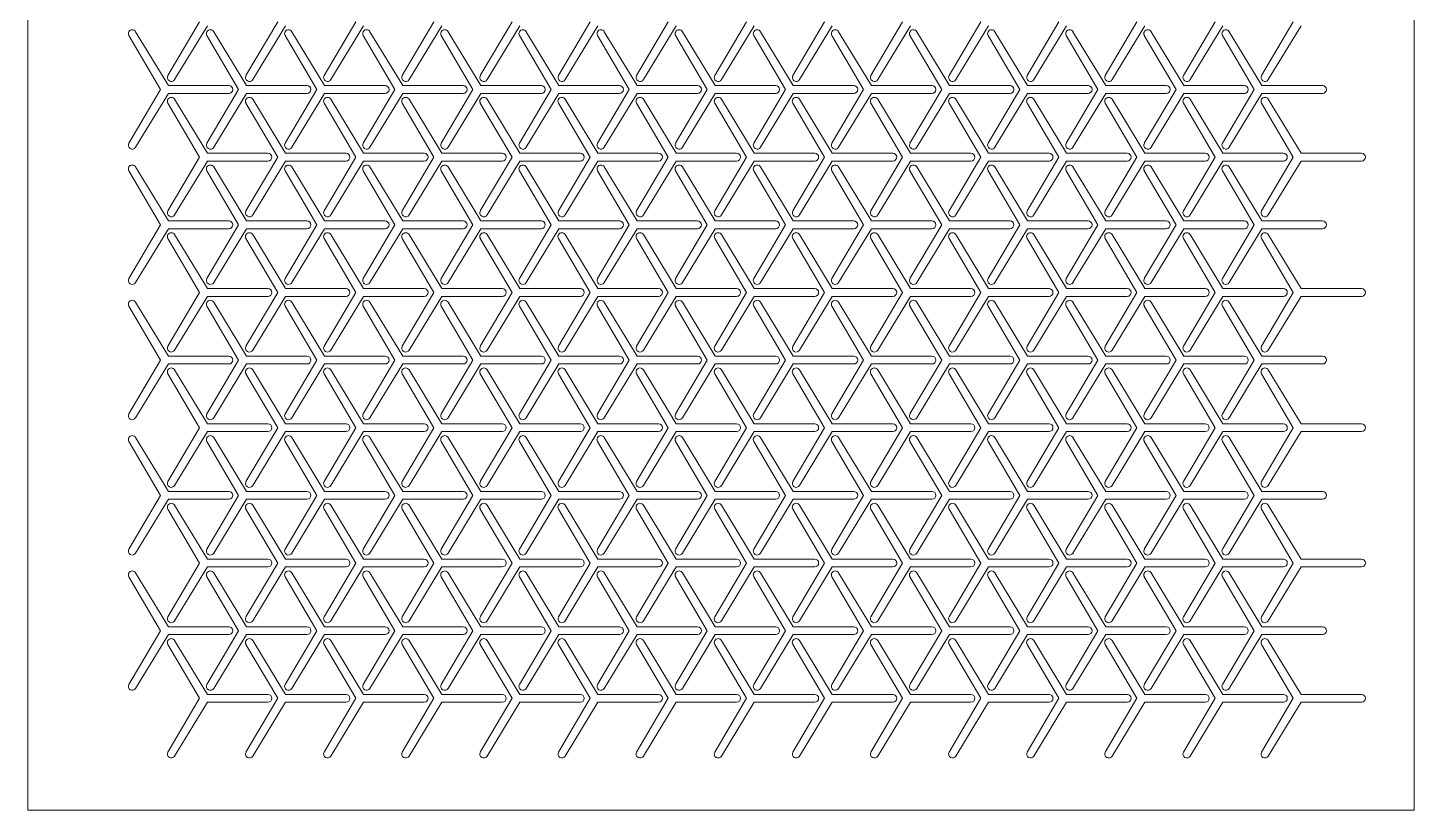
# Model space of a CAD drawing. Header units: metres. Extents: x 0 to 178, y 0 to 198.
# Drawn here: x 0 to 177.5, y 0 to 100.2 of the extents above; entities that cross this region are included whole.
import ezdxf

# ---------------------------------------------------------------- set-up
doc = ezdxf.new("R2010")
doc.units = ezdxf.units.M
doc.layers.add('TOP', color=1, linetype='Continuous', lineweight=0)

msp = doc.modelspace()

# ---------------------------------------------------------------- linework, layer by layer
at = {"layer": 'TOP'}
for p, q in [((0, 0), (0, 197.54)), ((177.5, 197.54), (177.5, 0)), ((18, 92.77), (13.81, 99.67)), ((22, 100.93), (17.94, 94.04)), ((18.81, 93.54), (23, 100.43)), ((28, 92.77), (23.81, 99.67)), ((32, 100.93), (27.94, 94.04)), ((28.81, 93.54), (33, 100.43)), ((38, 92.77), (33.81, 99.67)), ((42, 100.93), (37.94, 94.04)), ((38.81, 93.54), (43, 100.43)), ((48, 92.77), (43.81, 99.67)), ((52, 100.93), (47.94, 94.04)), ((48.81, 93.54), (53, 100.43)), ((58, 92.77), (53.81, 99.67)), ((62, 100.93), (57.94, 94.04)), ((58.81, 93.54), (63, 100.43)), ((68, 92.77), (63.81, 99.67)), ((72, 100.93), (67.94, 94.04)), ((68.81, 93.54), (73, 100.43)), ((78, 92.77), (73.81, 99.67)), ((82, 100.93), (77.94, 94.04)), ((78.81, 93.54), (83, 100.43)), ((88, 92.77), (83.81, 99.67)), ((92, 100.93), (87.94, 94.04)), ((88.81, 93.54), (93, 100.43)), ((98, 92.77), (93.81, 99.67)), ((102, 100.93), (97.94, 94.04)), ((98.81, 93.54), (103, 100.43)), ((108, 92.77), (103.81, 99.67)), ((112, 100.93), (107.94, 94.04)), ((108.81, 93.54), (113, 100.43)), ((118, 92.77), (113.81, 99.67)), ((122, 100.93), (117.94, 94.04)), ((118.81, 93.54), (123, 100.43)), ((128, 92.77), (123.81, 99.67)), ((132, 100.93), (127.94, 94.04)), ((128.81, 93.54), (133, 100.43)), ((138, 92.77), (133.81, 99.67)), ((142, 100.93), (137.94, 94.04)), ((138.81, 93.54), (143, 100.43)), ((148, 92.77), (143.81, 99.67)), ((152, 100.93), (147.94, 94.04)), ((148.81, 93.54), (153, 100.43)), ((158, 92.77), (153.81, 99.67)), ((162, 100.93), (157.94, 94.04)), ((158.81, 93.54), (163, 100.43)), ((12.94, 99.17), (17, 92.27)), ((22.94, 99.17), (27, 92.27)), ((32.94, 99.17), (37, 92.27)), ((42.94, 99.17), (47, 92.27)), ((52.94, 99.17), (57, 92.27)), ((62.94, 99.17), (67, 92.27)), ((72.94, 99.17), (77, 92.27)), ((82.94, 99.17), (87, 92.27)), ((92.94, 99.17), (97, 92.27)), ((102.94, 99.17), (107, 92.27)), ((112.94, 99.17), (117, 92.27)), ((122.94, 99.17), (127, 92.27)), ((132.94, 99.17), (137, 92.27)), ((142.94, 99.17), (147, 92.27)), ((152.94, 99.17), (157, 92.27)), ((25.75, 92.77), (18, 92.77)), ((35.75, 92.77), (28, 92.77)), ((45.75, 92.77), (38, 92.77)), ((55.75, 92.77), (48, 92.77)), ((65.75, 92.77), (58, 92.77)), ((75.75, 92.77), (68, 92.77)), ((85.75, 92.77), (78, 92.77)), ((95.75, 92.77), (88, 92.77)), ((105.75, 92.77), (98, 92.77)), ((115.75, 92.77), (108, 92.77)), ((125.75, 92.77), (118, 92.77)), ((135.75, 92.77), (128, 92.77)), ((145.75, 92.77), (138, 92.77)), ((155.75, 92.77), (148, 92.77)), ((165.75, 92.77), (158, 92.77)), ((17, 92.27), (12.94, 85.38)), ((13.81, 84.88), (18, 91.77)), ((18, 91.77), (25.75, 91.77)), ((23, 84.11), (18.81, 91.01)), ((27, 92.27), (22.94, 85.38)), ((23.81, 84.88), (28, 91.77)), ((28, 91.77), (35.75, 91.77)), ((33, 84.11), (28.81, 91.01)), ((37, 92.27), (32.94, 85.38)), ((33.81, 84.88), (38, 91.77)), ((38, 91.77), (45.75, 91.77)), ((43, 84.11), (38.81, 91.01)), ((47, 92.27), (42.94, 85.38)), ((43.81, 84.88), (48, 91.77)), ((48, 91.77), (55.75, 91.77)), ((53, 84.11), (48.81, 91.01)), ((57, 92.27), (52.94, 85.38)), ((53.81, 84.88), (58, 91.77)), ((58, 91.77), (65.75, 91.77)), ((63, 84.11), (58.81, 91.01)), ((67, 92.27), (62.94, 85.38)), ((63.81, 84.88), (68, 91.77)), ((68, 91.77), (75.75, 91.77)), ((73, 84.11), (68.81, 91.01)), ((77, 92.27), (72.94, 85.38)), ((73.81, 84.88), (78, 91.77)), ((78, 91.77), (85.75, 91.77)), ((83, 84.11), (78.81, 91.01)), ((87, 92.27), (82.94, 85.38)), ((83.81, 84.88), (88, 91.77)), ((88, 91.77), (95.75, 91.77)), ((93, 84.11), (88.81, 91.01)), ((97, 92.27), (92.94, 85.38)), ((93.81, 84.88), (98, 91.77)), ((98, 91.77), (105.75, 91.77)), ((103, 84.11), (98.81, 91.01)), ((107, 92.27), (102.94, 85.38)), ((103.81, 84.88), (108, 91.77)), ((108, 91.77), (115.75, 91.77)), ((113, 84.11), (108.81, 91.01)), ((117, 92.27), (112.94, 85.38)), ((113.81, 84.88), (118, 91.77)), ((118, 91.77), (125.75, 91.77)), ((123, 84.11), (118.81, 91.01)), ((127, 92.27), (122.94, 85.38)), ((123.81, 84.88), (128, 91.77)), ((128, 91.77), (135.75, 91.77)), ((133, 84.11), (128.81, 91.01)), ((137, 92.27), (132.94, 85.38)), ((133.81, 84.88), (138, 91.77)), ((138, 91.77), (145.75, 91.77)), ((143, 84.11), (138.81, 91.01)), ((147, 92.27), (142.94, 85.38)), ((143.81, 84.88), (148, 91.77)), ((148, 91.77), (155.75, 91.77)), ((153, 84.11), (148.81, 91.01)), ((157, 92.27), (152.94, 85.38)), ((153.81, 84.88), (158, 91.77)), ((158, 91.77), (165.75, 91.77)), ((163, 84.11), (158.81, 91.01)), ((17.94, 90.51), (22, 83.61)), ((27.94, 90.51), (32, 83.61)), ((37.94, 90.51), (42, 83.61)), ((47.94, 90.51), (52, 83.61)), ((57.94, 90.51), (62, 83.61)), ((67.94, 90.51), (72, 83.61)), ((77.94, 90.51), (82, 83.61)), ((87.94, 90.51), (92, 83.61)), ((97.94, 90.51), (102, 83.61)), ((107.94, 90.51), (112, 83.61)), ((117.94, 90.51), (122, 83.61)), ((127.94, 90.51), (132, 83.61)), ((137.94, 90.51), (142, 83.61)), ((147.94, 90.51), (152, 83.61)), ((157.94, 90.51), (162, 83.61)), ((22, 83.61), (17.94, 76.72)), ((30.75, 84.11), (23, 84.11)), ((32, 83.61), (27.94, 76.72)), ((40.75, 84.11), (33, 84.11)), ((42, 83.61), (37.94, 76.72)), ((50.75, 84.11), (43, 84.11)), ((52, 83.61), (47.94, 76.72)), ((60.75, 84.11), (53, 84.11)), ((62, 83.61), (57.94, 76.72)), ((70.75, 84.11), (63, 84.11)), ((72, 83.61), (67.94, 76.72)), ((80.75, 84.11), (73, 84.11)), ((82, 83.61), (77.94, 76.72)), ((90.75, 84.11), (83, 84.11)), ((92, 83.61), (87.94, 76.72)), ((100.75, 84.11), (93, 84.11)), ((102, 83.61), (97.94, 76.72)), ((110.75, 84.11), (103, 84.11)), ((112, 83.61), (107.94, 76.72)), ((120.75, 84.11), (113, 84.11)), ((122, 83.61), (117.94, 76.72)), ((130.75, 84.11), (123, 84.11)), ((132, 83.61), (127.94, 76.72)), ((140.75, 84.11), (133, 84.11)), ((142, 83.61), (137.94, 76.72)), ((150.75, 84.11), (143, 84.11)), ((152, 83.61), (147.94, 76.72)), ((160.75, 84.11), (153, 84.11)), ((162, 83.61), (157.94, 76.72)), ((170.75, 84.11), (163, 84.11)), ((12.94, 81.85), (17, 74.95)), ((18, 75.45), (13.81, 82.35)), ((18.81, 76.22), (23, 83.11)), ((22.94, 81.85), (27, 74.95)), ((23, 83.11), (30.75, 83.11)), ((28, 75.45), (23.81, 82.35)), ((28.81, 76.22), (33, 83.11)), ((32.94, 81.85), (37, 74.95)), ((33, 83.11), (40.75, 83.11)), ((38, 75.45), (33.81, 82.35)), ((38.81, 76.22), (43, 83.11)), ((42.94, 81.85), (47, 74.95)), ((43, 83.11), (50.75, 83.11)), ((48, 75.45), (43.81, 82.35)), ((48.81, 76.22), (53, 83.11)), ((52.94, 81.85), (57, 74.95)), ((53, 83.11), (60.75, 83.11)), ((58, 75.45), (53.81, 82.35)), ((58.81, 76.22), (63, 83.11)), ((62.94, 81.85), (67, 74.95)), ((63, 83.11), (70.75, 83.11)), ((68, 75.45), (63.81, 82.35)), ((68.81, 76.22), (73, 83.11)), ((72.94, 81.85), (77, 74.95)), ((73, 83.11), (80.75, 83.11)), ((78, 75.45), (73.81, 82.35)), ((78.81, 76.22), (83, 83.11)), ((82.94, 81.85), (87, 74.95)), ((83, 83.11), (90.75, 83.11)), ((88, 75.45), (83.81, 82.35)), ((88.81, 76.22), (93, 83.11)), ((92.94, 81.85), (97, 74.95)), ((93, 83.11), (100.75, 83.11)), ((98, 75.45), (93.81, 82.35)), ((98.81, 76.22), (103, 83.11)), ((102.94, 81.85), (107, 74.95)), ((103, 83.11), (110.75, 83.11)), ((108, 75.45), (103.81, 82.35)), ((108.81, 76.22), (113, 83.11)), ((112.94, 81.85), (117, 74.95)), ((113, 83.11), (120.75, 83.11)), ((118, 75.45), (113.81, 82.35)), ((118.81, 76.22), (123, 83.11)), ((122.94, 81.85), (127, 74.95)), ((123, 83.11), (130.75, 83.11)), ((128, 75.45), (123.81, 82.35)), ((128.81, 76.22), (133, 83.11)), ((132.94, 81.85), (137, 74.95)), ((133, 83.11), (140.75, 83.11)), ((138, 75.45), (133.81, 82.35)), ((138.81, 76.22), (143, 83.11)), ((142.94, 81.85), (147, 74.95)), ((143, 83.11), (150.75, 83.11)), ((148, 75.45), (143.81, 82.35)), ((148.81, 76.22), (153, 83.11)), ((152.94, 81.85), (157, 74.95)), ((153, 83.11), (160.75, 83.11)), ((158, 75.45), (153.81, 82.35)), ((158.81, 76.22), (163, 83.11)), ((163, 83.11), (170.75, 83.11)), ((17, 74.95), (12.94, 68.06)), ((25.75, 75.45), (18, 75.45)), ((27, 74.95), (22.94, 68.06)), ((35.75, 75.45), (28, 75.45)), ((37, 74.95), (32.94, 68.06)), ((45.75, 75.45), (38, 75.45)), ((47, 74.95), (42.94, 68.06)), ((55.75, 75.45), (48, 75.45)), ((57, 74.95), (52.94, 68.06)), ((65.75, 75.45), (58, 75.45)), ((67, 74.95), (62.94, 68.06)), ((75.75, 75.45), (68, 75.45)), ((77, 74.95), (72.94, 68.06)), ((85.75, 75.45), (78, 75.45)), ((87, 74.95), (82.94, 68.06)), ((95.75, 75.45), (88, 75.45)), ((97, 74.95), (92.94, 68.06)), ((105.75, 75.45), (98, 75.45)), ((107, 74.95), (102.94, 68.06)), ((115.75, 75.45), (108, 75.45)), ((117, 74.95), (112.94, 68.06)), ((125.75, 75.45), (118, 75.45)), ((127, 74.95), (122.94, 68.06)), ((135.75, 75.45), (128, 75.45)), ((137, 74.95), (132.94, 68.06)), ((145.75, 75.45), (138, 75.45)), ((147, 74.95), (142.94, 68.06)), ((155.75, 75.45), (148, 75.45)), ((157, 74.95), (152.94, 68.06)), ((165.75, 75.45), (158, 75.45)), ((13.81, 67.56), (18, 74.45)), ((17.94, 73.19), (22, 66.29)), ((18, 74.45), (25.75, 74.45)), ((23, 66.79), (18.81, 73.69)), ((23.81, 67.56), (28, 74.45)), ((27.94, 73.19), (32, 66.29)), ((28, 74.45), (35.75, 74.45)), ((33, 66.79), (28.81, 73.69)), ((33.81, 67.56), (38, 74.45)), ((37.94, 73.19), (42, 66.29)), ((38, 74.45), (45.75, 74.45)), ((43, 66.79), (38.81, 73.69)), ((43.81, 67.56), (48, 74.45)), ((47.94, 73.19), (52, 66.29)), ((48, 74.45), (55.75, 74.45)), ((53, 66.79), (48.81, 73.69)), ((53.81, 67.56), (58, 74.45)), ((57.94, 73.19), (62, 66.29)), ((58, 74.45), (65.75, 74.45)), ((63, 66.79), (58.81, 73.69)), ((63.81, 67.56), (68, 74.45)), ((67.94, 73.19), (72, 66.29)), ((68, 74.45), (75.75, 74.45)), ((73, 66.79), (68.81, 73.69)), ((73.81, 67.56), (78, 74.45)), ((77.94, 73.19), (82, 66.29)), ((78, 74.45), (85.75, 74.45)), ((83, 66.79), (78.81, 73.69)), ((83.81, 67.56), (88, 74.45)), ((87.94, 73.19), (92, 66.29)), ((88, 74.45), (95.75, 74.45)), ((93, 66.79), (88.81, 73.69)), ((93.81, 67.56), (98, 74.45)), ((97.94, 73.19), (102, 66.29)), ((98, 74.45), (105.75, 74.45)), ((103, 66.79), (98.81, 73.69)), ((103.81, 67.56), (108, 74.45)), ((107.94, 73.19), (112, 66.29)), ((108, 74.45), (115.75, 74.45)), ((113, 66.79), (108.81, 73.69)), ((113.81, 67.56), (118, 74.45)), ((117.94, 73.19), (122, 66.29)), ((118, 74.45), (125.75, 74.45)), ((123, 66.79), (118.81, 73.69)), ((123.81, 67.56), (128, 74.45)), ((127.94, 73.19), (132, 66.29)), ((128, 74.45), (135.75, 74.45)), ((133, 66.79), (128.81, 73.69)), ((133.81, 67.56), (138, 74.45)), ((137.94, 73.19), (142, 66.29)), ((138, 74.45), (145.75, 74.45)), ((143, 66.79), (138.81, 73.69)), ((143.81, 67.56), (148, 74.45)), ((147.94, 73.19), (152, 66.29)), ((148, 74.45), (155.75, 74.45)), ((153, 66.79), (148.81, 73.69)), ((153.81, 67.56), (158, 74.45)), ((157.94, 73.19), (162, 66.29)), ((158, 74.45), (165.75, 74.45)), ((163, 66.79), (158.81, 73.69)), ((22, 66.29), (17.94, 59.4)), ((18.81, 58.9), (23, 65.79)), ((30.75, 66.79), (23, 66.79)), ((23, 65.79), (30.75, 65.79)), ((32, 66.29), (27.94, 59.4)), ((28.81, 58.9), (33, 65.79)), ((40.75, 66.79), (33, 66.79)), ((33, 65.79), (40.75, 65.79)), ((42, 66.29), (37.94, 59.4)), ((38.81, 58.9), (43, 65.79)), ((50.75, 66.79), (43, 66.79)), ((43, 65.79), (50.75, 65.79)), ((52, 66.29), (47.94, 59.4)), ((48.81, 58.9), (53, 65.79)), ((60.75, 66.79), (53, 66.79)), ((53, 65.79), (60.75, 65.79)), ((62, 66.29), (57.94, 59.4)), ((58.81, 58.9), (63, 65.79)), ((70.75, 66.79), (63, 66.79)), ((63, 65.79), (70.75, 65.79)), ((72, 66.29), (67.94, 59.4)), ((68.81, 58.9), (73, 65.79)), ((80.75, 66.79), (73, 66.79)), ((73, 65.79), (80.75, 65.79)), ((82, 66.29), (77.94, 59.4)), ((78.81, 58.9), (83, 65.79)), ((90.75, 66.79), (83, 66.79)), ((83, 65.79), (90.75, 65.79)), ((92, 66.29), (87.94, 59.4)), ((88.81, 58.9), (93, 65.79)), ((100.75, 66.79), (93, 66.79)), ((93, 65.79), (100.75, 65.79)), ((102, 66.29), (97.94, 59.4)), ((98.81, 58.9), (103, 65.79)), ((110.75, 66.79), (103, 66.79)), ((103, 65.79), (110.75, 65.79)), ((112, 66.29), (107.94, 59.4)), ((108.81, 58.9), (113, 65.79)), ((120.75, 66.79), (113, 66.79)), ((113, 65.79), (120.75, 65.79)), ((122, 66.29), (117.94, 59.4)), ((118.81, 58.9), (123, 65.79)), ((130.75, 66.79), (123, 66.79)), ((123, 65.79), (130.75, 65.79)), ((132, 66.29), (127.94, 59.4)), ((128.81, 58.9), (133, 65.79)), ((140.75, 66.79), (133, 66.79)), ((133, 65.79), (140.75, 65.79)), ((142, 66.29), (137.94, 59.4)), ((138.81, 58.9), (143, 65.79)), ((150.75, 66.79), (143, 66.79)), ((143, 65.79), (150.75, 65.79)), ((152, 66.29), (147.94, 59.4)), ((148.81, 58.9), (153, 65.79)), ((160.75, 66.79), (153, 66.79)), ((153, 65.79), (160.75, 65.79)), ((162, 66.29), (157.94, 59.4)), ((158.81, 58.9), (163, 65.79)), ((170.75, 66.79), (163, 66.79)), ((163, 65.79), (170.75, 65.79)), ((12.94, 64.53), (17, 57.63)), ((18, 58.13), (13.81, 65.03)), ((22.94, 64.53), (27, 57.63)), ((28, 58.13), (23.81, 65.03)), ((32.94, 64.53), (37, 57.63)), ((38, 58.13), (33.81, 65.03)), ((42.94, 64.53), (47, 57.63)), ((48, 58.13), (43.81, 65.03)), ((52.94, 64.53), (57, 57.63)), ((58, 58.13), (53.81, 65.03)), ((62.94, 64.53), (67, 57.63)), ((68, 58.13), (63.81, 65.03)), ((72.94, 64.53), (77, 57.63)), ((78, 58.13), (73.81, 65.03)), ((82.94, 64.53), (87, 57.63)), ((88, 58.13), (83.81, 65.03)), ((92.94, 64.53), (97, 57.63)), ((98, 58.13), (93.81, 65.03)), ((102.94, 64.53), (107, 57.63)), ((108, 58.13), (103.81, 65.03)), ((112.94, 64.53), (117, 57.63)), ((118, 58.13), (113.81, 65.03)), ((122.94, 64.53), (127, 57.63)), ((128, 58.13), (123.81, 65.03)), ((132.94, 64.53), (137, 57.63)), ((138, 58.13), (133.81, 65.03)), ((142.94, 64.53), (147, 57.63)), ((148, 58.13), (143.81, 65.03)), ((152.94, 64.53), (157, 57.63)), ((158, 58.13), (153.81, 65.03)), ((17, 57.63), (12.94, 50.74)), ((13.81, 50.24), (18, 57.13)), ((25.75, 58.13), (18, 58.13)), ((18, 57.13), (25.75, 57.13)), ((27, 57.63), (22.94, 50.74)), ((23.81, 50.24), (28, 57.13)), ((35.75, 58.13), (28, 58.13)), ((28, 57.13), (35.75, 57.13)), ((37, 57.63), (32.94, 50.74)), ((33.81, 50.24), (38, 57.13)), ((45.75, 58.13), (38, 58.13)), ((38, 57.13), (45.75, 57.13)), ((47, 57.63), (42.94, 50.74)), ((43.81, 50.24), (48, 57.13)), ((55.75, 58.13), (48, 58.13)), ((48, 57.13), (55.75, 57.13)), ((57, 57.63), (52.94, 50.74)), ((53.81, 50.24), (58, 57.13)), ((65.75, 58.13), (58, 58.13)), ((58, 57.13), (65.75, 57.13)), ((67, 57.63), (62.94, 50.74)), ((63.81, 50.24), (68, 57.13)), ((75.75, 58.13), (68, 58.13)), ((68, 57.13), (75.75, 57.13)), ((77, 57.63), (72.94, 50.74)), ((73.81, 50.24), (78, 57.13)), ((85.75, 58.13), (78, 58.13)), ((78, 57.13), (85.75, 57.13)), ((87, 57.63), (82.94, 50.74)), ((83.81, 50.24), (88, 57.13)), ((95.75, 58.13), (88, 58.13)), ((88, 57.13), (95.75, 57.13)), ((97, 57.63), (92.94, 50.74)), ((93.81, 50.24), (98, 57.13)), ((105.75, 58.13), (98, 58.13)), ((98, 57.13), (105.75, 57.13)), ((107, 57.63), (102.94, 50.74)), ((103.81, 50.24), (108, 57.13)), ((115.75, 58.13), (108, 58.13)), ((108, 57.13), (115.75, 57.13)), ((117, 57.63), (112.94, 50.74)), ((113.81, 50.24), (118, 57.13)), ((125.75, 58.13), (118, 58.13)), ((118, 57.13), (125.75, 57.13)), ((127, 57.63), (122.94, 50.74)), ((123.81, 50.24), (128, 57.13)), ((135.75, 58.13), (128, 58.13)), ((128, 57.13), (135.75, 57.13)), ((137, 57.63), (132.94, 50.74)), ((133.81, 50.24), (138, 57.13)), ((145.75, 58.13), (138, 58.13)), ((138, 57.13), (145.75, 57.13)), ((147, 57.63), (142.94, 50.74)), ((143.81, 50.24), (148, 57.13)), ((155.75, 58.13), (148, 58.13)), ((148, 57.13), (155.75, 57.13)), ((157, 57.63), (152.94, 50.74)), ((153.81, 50.24), (158, 57.13)), ((165.75, 58.13), (158, 58.13)), ((158, 57.13), (165.75, 57.13)), ((17.94, 55.87), (22, 48.97)), ((23, 49.47), (18.81, 56.37)), ((27.94, 55.87), (32, 48.97)), ((33, 49.47), (28.81, 56.37)), ((37.94, 55.87), (42, 48.97)), ((43, 49.47), (38.81, 56.37)), ((47.94, 55.87), (52, 48.97)), ((53, 49.47), (48.81, 56.37)), ((57.94, 55.87), (62, 48.97)), ((63, 49.47), (58.81, 56.37)), ((67.94, 55.87), (72, 48.97)), ((73, 49.47), (68.81, 56.37)), ((77.94, 55.87), (82, 48.97)), ((83, 49.47), (78.81, 56.37)), ((87.94, 55.87), (92, 48.97)), ((93, 49.47), (88.81, 56.37)), ((97.94, 55.87), (102, 48.97)), ((103, 49.47), (98.81, 56.37)), ((107.94, 55.87), (112, 48.97)), ((113, 49.47), (108.81, 56.37)), ((117.94, 55.87), (122, 48.97)), ((123, 49.47), (118.81, 56.37)), ((127.94, 55.87), (132, 48.97)), ((133, 49.47), (128.81, 56.37)), ((137.94, 55.87), (142, 48.97)), ((143, 49.47), (138.81, 56.37)), ((147.94, 55.87), (152, 48.97)), ((153, 49.47), (148.81, 56.37)), ((157.94, 55.87), (162, 48.97)), ((163, 49.47), (158.81, 56.37)), ((22, 48.97), (17.94, 42.08)), ((18.81, 41.58), (23, 48.47)), ((30.75, 49.47), (23, 49.47)), ((23, 48.47), (30.75, 48.47)), ((32, 48.97), (27.94, 42.08)), ((28.81, 41.58), (33, 48.47)), ((40.75, 49.47), (33, 49.47)), ((33, 48.47), (40.75, 48.47)), ((42, 48.97), (37.94, 42.08)), ((38.81, 41.58), (43, 48.47)), ((50.75, 49.47), (43, 49.47)), ((43, 48.47), (50.75, 48.47)), ((52, 48.97), (47.94, 42.08)), ((48.81, 41.58), (53, 48.47)), ((60.75, 49.47), (53, 49.47)), ((53, 48.47), (60.75, 48.47)), ((62, 48.97), (57.94, 42.08)), ((58.81, 41.58), (63, 48.47)), ((70.75, 49.47), (63, 49.47)), ((63, 48.47), (70.75, 48.47)), ((72, 48.97), (67.94, 42.08)), ((68.81, 41.58), (73, 48.47)), ((80.75, 49.47), (73, 49.47)), ((73, 48.47), (80.75, 48.47)), ((82, 48.97), (77.94, 42.08)), ((78.81, 41.58), (83, 48.47)), ((90.75, 49.47), (83, 49.47)), ((83, 48.47), (90.75, 48.47)), ((92, 48.97), (87.94, 42.08)), ((88.81, 41.58), (93, 48.47)), ((100.75, 49.47), (93, 49.47)), ((93, 48.47), (100.75, 48.47)), ((102, 48.97), (97.94, 42.08)), ((98.81, 41.58), (103, 48.47)), ((110.75, 49.47), (103, 49.47)), ((103, 48.47), (110.75, 48.47)), ((112, 48.97), (107.94, 42.08)), ((108.81, 41.58), (113, 48.47)), ((120.75, 49.47), (113, 49.47)), ((113, 48.47), (120.75, 48.47)), ((122, 48.97), (117.94, 42.08)), ((118.81, 41.58), (123, 48.47)), ((130.75, 49.47), (123, 49.47)), ((123, 48.47), (130.75, 48.47)), ((132, 48.97), (127.94, 42.08)), ((128.81, 41.58), (133, 48.47)), ((140.75, 49.47), (133, 49.47)), ((133, 48.47), (140.75, 48.47)), ((142, 48.97), (137.94, 42.08)), ((138.81, 41.58), (143, 48.47)), ((150.75, 49.47), (143, 49.47)), ((143, 48.47), (150.75, 48.47)), ((152, 48.97), (147.94, 42.08)), ((148.81, 41.58), (153, 48.47)), ((160.75, 49.47), (153, 49.47)), ((153, 48.47), (160.75, 48.47)), ((162, 48.97), (157.94, 42.08)), ((158.81, 41.58), (163, 48.47)), ((170.75, 49.47), (163, 49.47)), ((163, 48.47), (170.75, 48.47)), ((12.94, 47.21), (17, 40.31)), ((18, 40.81), (13.81, 47.71)), ((22.94, 47.21), (27, 40.31)), ((28, 40.81), (23.81, 47.71)), ((32.94, 47.21), (37, 40.31)), ((38, 40.81), (33.81, 47.71)), ((42.94, 47.21), (47, 40.31)), ((48, 40.81), (43.81, 47.71)), ((52.94, 47.21), (57, 40.31)), ((58, 40.81), (53.81, 47.71)), ((62.94, 47.21), (67, 40.31)), ((68, 40.81), (63.81, 47.71)), ((72.94, 47.21), (77, 40.31)), ((78, 40.81), (73.81, 47.71)), ((82.94, 47.21), (87, 40.31)), ((88, 40.81), (83.81, 47.71)), ((92.94, 47.21), (97, 40.31)), ((98, 40.81), (93.81, 47.71)), ((102.94, 47.21), (107, 40.31)), ((108, 40.81), (103.81, 47.71)), ((112.94, 47.21), (117, 40.31)), ((118, 40.81), (113.81, 47.71)), ((122.94, 47.21), (127, 40.31)), ((128, 40.81), (123.81, 47.71)), ((132.94, 47.21), (137, 40.31)), ((138, 40.81), (133.81, 47.71)), ((142.94, 47.21), (147, 40.31)), ((148, 40.81), (143.81, 47.71)), ((152.94, 47.21), (157, 40.31)), ((158, 40.81), (153.81, 47.71)), ((17, 40.31), (12.94, 33.42)), ((13.81, 32.92), (18, 39.81)), ((25.75, 40.81), (18, 40.81)), ((18, 39.81), (25.75, 39.81)), ((27, 40.31), (22.94, 33.42)), ((23.81, 32.92), (28, 39.81)), ((35.75, 40.81), (28, 40.81)), ((28, 39.81), (35.75, 39.81)), ((37, 40.31), (32.94, 33.42)), ((33.81, 32.92), (38, 39.81)), ((45.75, 40.81), (38, 40.81)), ((38, 39.81), (45.75, 39.81)), ((47, 40.31), (42.94, 33.42)), ((43.81, 32.92), (48, 39.81)), ((55.75, 40.81), (48, 40.81)), ((48, 39.81), (55.75, 39.81)), ((57, 40.31), (52.94, 33.42)), ((53.81, 32.92), (58, 39.81)), ((65.75, 40.81), (58, 40.81)), ((58, 39.81), (65.75, 39.81)), ((67, 40.31), (62.94, 33.42)), ((63.81, 32.92), (68, 39.81)), ((75.75, 40.81), (68, 40.81)), ((68, 39.81), (75.75, 39.81)), ((77, 40.31), (72.94, 33.42)), ((73.81, 32.92), (78, 39.81)), ((85.75, 40.81), (78, 40.81)), ((78, 39.81), (85.75, 39.81)), ((87, 40.31), (82.94, 33.42)), ((83.81, 32.92), (88, 39.81)), ((95.75, 40.81), (88, 40.81)), ((88, 39.81), (95.75, 39.81)), ((97, 40.31), (92.94, 33.42)), ((93.81, 32.92), (98, 39.81)), ((105.75, 40.81), (98, 40.81)), ((98, 39.81), (105.75, 39.81)), ((107, 40.31), (102.94, 33.42)), ((103.81, 32.92), (108, 39.81)), ((115.75, 40.81), (108, 40.81)), ((108, 39.81), (115.75, 39.81)), ((117, 40.31), (112.94, 33.42)), ((113.81, 32.92), (118, 39.81)), ((125.75, 40.81), (118, 40.81)), ((118, 39.81), (125.75, 39.81)), ((127, 40.31), (122.94, 33.42)), ((123.81, 32.92), (128, 39.81)), ((135.75, 40.81), (128, 40.81)), ((128, 39.81), (135.75, 39.81)), ((137, 40.31), (132.94, 33.42)), ((133.81, 32.92), (138, 39.81)), ((145.75, 40.81), (138, 40.81)), ((138, 39.81), (145.75, 39.81)), ((147, 40.31), (142.94, 33.42)), ((143.81, 32.92), (148, 39.81)), ((155.75, 40.81), (148, 40.81)), ((148, 39.81), (155.75, 39.81)), ((157, 40.31), (152.94, 33.42)), ((153.81, 32.92), (158, 39.81)), ((165.75, 40.81), (158, 40.81)), ((158, 39.81), (165.75, 39.81)), ((17.94, 38.55), (22, 31.65)), ((23, 32.15), (18.81, 39.05)), ((27.94, 38.55), (32, 31.65)), ((33, 32.15), (28.81, 39.05)), ((37.94, 38.55), (42, 31.65)), ((43, 32.15), (38.81, 39.05)), ((47.94, 38.55), (52, 31.65)), ((53, 32.15), (48.81, 39.05)), ((57.94, 38.55), (62, 31.65)), ((63, 32.15), (58.81, 39.05)), ((67.94, 38.55), (72, 31.65)), ((73, 32.15), (68.81, 39.05)), ((77.94, 38.55), (82, 31.65)), ((83, 32.15), (78.81, 39.05)), ((87.94, 38.55), (92, 31.65)), ((93, 32.15), (88.81, 39.05)), ((97.94, 38.55), (102, 31.65)), ((103, 32.15), (98.81, 39.05)), ((107.94, 38.55), (112, 31.65)), ((113, 32.15), (108.81, 39.05)), ((117.94, 38.55), (122, 31.65)), ((123, 32.15), (118.81, 39.05)), ((127.94, 38.55), (132, 31.65)), ((133, 32.15), (128.81, 39.05)), ((137.94, 38.55), (142, 31.65)), ((143, 32.15), (138.81, 39.05)), ((147.94, 38.55), (152, 31.65)), ((153, 32.15), (148.81, 39.05)), ((157.94, 38.55), (162, 31.65)), ((163, 32.15), (158.81, 39.05)), ((30.75, 32.15), (23, 32.15)), ((40.75, 32.15), (33, 32.15)), ((50.75, 32.15), (43, 32.15)), ((60.75, 32.15), (53, 32.15)), ((70.75, 32.15), (63, 32.15)), ((80.75, 32.15), (73, 32.15)), ((90.75, 32.15), (83, 32.15)), ((100.75, 32.15), (93, 32.15)), ((110.75, 32.15), (103, 32.15)), ((120.75, 32.15), (113, 32.15)), ((130.75, 32.15), (123, 32.15)), ((140.75, 32.15), (133, 32.15)), ((150.75, 32.15), (143, 32.15)), ((160.75, 32.15), (153, 32.15)), ((170.75, 32.15), (163, 32.15)), ((18, 23.49), (13.81, 30.39)), ((22, 31.65), (17.94, 24.76)), ((18.81, 24.26), (23, 31.15)), ((23, 31.15), (30.75, 31.15)), ((28, 23.49), (23.81, 30.39)), ((32, 31.65), (27.94, 24.76)), ((28.81, 24.26), (33, 31.15)), ((33, 31.15), (40.75, 31.15)), ((38, 23.49), (33.81, 30.39)), ((42, 31.65), (37.94, 24.76)), ((38.81, 24.26), (43, 31.15)), ((43, 31.15), (50.75, 31.15)), ((48, 23.49), (43.81, 30.39)), ((52, 31.65), (47.94, 24.76)), ((48.81, 24.26), (53, 31.15)), ((53, 31.15), (60.75, 31.15)), ((58, 23.49), (53.81, 30.39)), ((62, 31.65), (57.94, 24.76)), ((58.81, 24.26), (63, 31.15)), ((63, 31.15), (70.75, 31.15)), ((68, 23.49), (63.81, 30.39)), ((72, 31.65), (67.94, 24.76)), ((68.81, 24.26), (73, 31.15)), ((73, 31.15), (80.75, 31.15)), ((78, 23.49), (73.81, 30.39)), ((82, 31.65), (77.94, 24.76)), ((78.81, 24.26), (83, 31.15)), ((83, 31.15), (90.75, 31.15)), ((88, 23.49), (83.81, 30.39)), ((92, 31.65), (87.94, 24.76)), ((88.81, 24.26), (93, 31.15)), ((93, 31.15), (100.75, 31.15)), ((98, 23.49), (93.81, 30.39)), ((102, 31.65), (97.94, 24.76)), ((98.81, 24.26), (103, 31.15)), ((103, 31.15), (110.75, 31.15)), ((108, 23.49), (103.81, 30.39)), ((112, 31.65), (107.94, 24.76)), ((108.81, 24.26), (113, 31.15)), ((113, 31.15), (120.75, 31.15)), ((118, 23.49), (113.81, 30.39)), ((122, 31.65), (117.94, 24.76)), ((118.81, 24.26), (123, 31.15)), ((123, 31.15), (130.75, 31.15)), ((128, 23.49), (123.81, 30.39)), ((132, 31.65), (127.94, 24.76)), ((128.81, 24.26), (133, 31.15)), ((133, 31.15), (140.75, 31.15)), ((138, 23.49), (133.81, 30.39)), ((142, 31.65), (137.94, 24.76)), ((138.81, 24.26), (143, 31.15)), ((143, 31.15), (150.75, 31.15)), ((148, 23.49), (143.81, 30.39)), ((152, 31.65), (147.94, 24.76)), ((148.81, 24.26), (153, 31.15)), ((153, 31.15), (160.75, 31.15)), ((158, 23.49), (153.81, 30.39)), ((162, 31.65), (157.94, 24.76)), ((158.81, 24.26), (163, 31.15)), ((163, 31.15), (170.75, 31.15)), ((12.94, 29.89), (17, 22.99)), ((22.94, 29.89), (27, 22.99)), ((32.94, 29.89), (37, 22.99)), ((42.94, 29.89), (47, 22.99)), ((52.94, 29.89), (57, 22.99)), ((62.94, 29.89), (67, 22.99)), ((72.94, 29.89), (77, 22.99)), ((82.94, 29.89), (87, 22.99)), ((92.94, 29.89), (97, 22.99)), ((102.94, 29.89), (107, 22.99)), ((112.94, 29.89), (117, 22.99)), ((122.94, 29.89), (127, 22.99)), ((132.94, 29.89), (137, 22.99)), ((142.94, 29.89), (147, 22.99)), ((152.94, 29.89), (157, 22.99)), ((25.75, 23.49), (18, 23.49)), ((35.75, 23.49), (28, 23.49)), ((45.75, 23.49), (38, 23.49)), ((55.75, 23.49), (48, 23.49)), ((65.75, 23.49), (58, 23.49)), ((75.75, 23.49), (68, 23.49)), ((85.75, 23.49), (78, 23.49)), ((95.75, 23.49), (88, 23.49)), ((105.75, 23.49), (98, 23.49)), ((115.75, 23.49), (108, 23.49)), ((125.75, 23.49), (118, 23.49)), ((135.75, 23.49), (128, 23.49)), ((145.75, 23.49), (138, 23.49)), ((155.75, 23.49), (148, 23.49)), ((165.75, 23.49), (158, 23.49)), ((17, 22.99), (12.94, 16.1)), ((13.81, 15.6), (18, 22.49)), ((18, 22.49), (25.75, 22.49)), ((23, 14.83), (18.81, 21.72)), ((27, 22.99), (22.94, 16.1)), ((23.81, 15.6), (28, 22.49)), ((28, 22.49), (35.75, 22.49)), ((33, 14.83), (28.81, 21.72)), ((37, 22.99), (32.94, 16.1)), ((33.81, 15.6), (38, 22.49)), ((38, 22.49), (45.75, 22.49)), ((43, 14.83), (38.81, 21.72)), ((47, 22.99), (42.94, 16.1)), ((43.81, 15.6), (48, 22.49)), ((48, 22.49), (55.75, 22.49)), ((53, 14.83), (48.81, 21.72)), ((57, 22.99), (52.94, 16.1)), ((53.81, 15.6), (58, 22.49)), ((58, 22.49), (65.75, 22.49)), ((63, 14.83), (58.81, 21.72)), ((67, 22.99), (62.94, 16.1)), ((63.81, 15.6), (68, 22.49)), ((68, 22.49), (75.75, 22.49)), ((73, 14.83), (68.81, 21.72)), ((77, 22.99), (72.94, 16.1)), ((73.81, 15.6), (78, 22.49)), ((78, 22.49), (85.75, 22.49)), ((83, 14.83), (78.81, 21.72)), ((87, 22.99), (82.94, 16.1)), ((83.81, 15.6), (88, 22.49)), ((88, 22.49), (95.75, 22.49)), ((93, 14.83), (88.81, 21.72)), ((97, 22.99), (92.94, 16.1)), ((93.81, 15.6), (98, 22.49)), ((98, 22.49), (105.75, 22.49)), ((103, 14.83), (98.81, 21.72)), ((107, 22.99), (102.94, 16.1)), ((103.81, 15.6), (108, 22.49)), ((108, 22.49), (115.75, 22.49)), ((113, 14.83), (108.81, 21.72)), ((117, 22.99), (112.94, 16.1)), ((113.81, 15.6), (118, 22.49)), ((118, 22.49), (125.75, 22.49)), ((123, 14.83), (118.81, 21.72)), ((127, 22.99), (122.94, 16.1)), ((123.81, 15.6), (128, 22.49)), ((128, 22.49), (135.75, 22.49)), ((133, 14.83), (128.81, 21.72)), ((137, 22.99), (132.94, 16.1)), ((133.81, 15.6), (138, 22.49)), ((138, 22.49), (145.75, 22.49)), ((143, 14.83), (138.81, 21.72)), ((147, 22.99), (142.94, 16.1)), ((143.81, 15.6), (148, 22.49)), ((148, 22.49), (155.75, 22.49)), ((153, 14.83), (148.81, 21.72)), ((157, 22.99), (152.94, 16.1)), ((153.81, 15.6), (158, 22.49)), ((158, 22.49), (165.75, 22.49)), ((163, 14.83), (158.81, 21.72)), ((17.94, 21.22), (22, 14.33)), ((27.94, 21.22), (32, 14.33)), ((37.94, 21.22), (42, 14.33)), ((47.94, 21.22), (52, 14.33)), ((57.94, 21.22), (62, 14.33)), ((67.94, 21.22), (72, 14.33)), ((77.94, 21.22), (82, 14.33)), ((87.94, 21.22), (92, 14.33)), ((97.94, 21.22), (102, 14.33)), ((107.94, 21.22), (112, 14.33)), ((117.94, 21.22), (122, 14.33)), ((127.94, 21.22), (132, 14.33)), ((137.94, 21.22), (142, 14.33)), ((147.94, 21.22), (152, 14.33)), ((157.94, 21.22), (162, 14.33)), ((22, 14.33), (17.94, 7.44)), ((30.75, 14.83), (23, 14.83)), ((32, 14.33), (27.94, 7.44)), ((40.75, 14.83), (33, 14.83)), ((42, 14.33), (37.94, 7.44)), ((50.75, 14.83), (43, 14.83)), ((52, 14.33), (47.94, 7.44)), ((60.75, 14.83), (53, 14.83)), ((62, 14.33), (57.94, 7.44)), ((70.75, 14.83), (63, 14.83)), ((72, 14.33), (67.94, 7.44)), ((80.75, 14.83), (73, 14.83)), ((82, 14.33), (77.94, 7.44)), ((90.75, 14.83), (83, 14.83)), ((92, 14.33), (87.94, 7.44)), ((100.75, 14.83), (93, 14.83)), ((102, 14.33), (97.94, 7.44)), ((110.75, 14.83), (103, 14.83)), ((112, 14.33), (107.94, 7.44)), ((120.75, 14.83), (113, 14.83)), ((122, 14.33), (117.94, 7.44)), ((130.75, 14.83), (123, 14.83)), ((132, 14.33), (127.94, 7.44)), ((140.75, 14.83), (133, 14.83)), ((142, 14.33), (137.94, 7.44)), ((150.75, 14.83), (143, 14.83)), ((152, 14.33), (147.94, 7.44)), ((160.75, 14.83), (153, 14.83)), ((162, 14.33), (157.94, 7.44)), ((170.75, 14.83), (163, 14.83)), ((18.81, 6.94), (23, 13.83)), ((23, 13.83), (30.75, 13.83)), ((28.81, 6.94), (33, 13.83)), ((33, 13.83), (40.75, 13.83)), ((38.81, 6.94), (43, 13.83)), ((43, 13.83), (50.75, 13.83)), ((48.81, 6.94), (53, 13.83)), ((53, 13.83), (60.75, 13.83)), ((58.81, 6.94), (63, 13.83)), ((63, 13.83), (70.75, 13.83)), ((68.81, 6.94), (73, 13.83)), ((73, 13.83), (80.75, 13.83)), ((78.81, 6.94), (83, 13.83)), ((83, 13.83), (90.75, 13.83)), ((88.81, 6.94), (93, 13.83)), ((93, 13.83), (100.75, 13.83)), ((98.81, 6.94), (103, 13.83)), ((103, 13.83), (110.75, 13.83)), ((108.81, 6.94), (113, 13.83)), ((113, 13.83), (120.75, 13.83)), ((118.81, 6.94), (123, 13.83)), ((123, 13.83), (130.75, 13.83)), ((128.81, 6.94), (133, 13.83)), ((133, 13.83), (140.75, 13.83)), ((138.81, 6.94), (143, 13.83)), ((143, 13.83), (150.75, 13.83)), ((148.81, 6.94), (153, 13.83)), ((153, 13.83), (160.75, 13.83)), ((158.81, 6.94), (163, 13.83)), ((163, 13.83), (170.75, 13.83)), ((177.5, 0), (0, 0))]:
    msp.add_line(p, q, dxfattribs=at)
for centre, start, end in [((13.38, 99.42), 30, 210), ((23.38, 99.42), 30, 210), ((33.38, 99.42), 30, 210), ((43.38, 99.42), 30, 210), ((53.38, 99.42), 30, 210), ((63.38, 99.42), 30, 210), ((73.38, 99.42), 30, 210), ((83.38, 99.42), 30, 210), ((93.38, 99.42), 30, 210), ((103.38, 99.42), 30, 210), ((113.38, 99.42), 30, 210), ((123.38, 99.42), 30, 210), ((133.38, 99.42), 30, 210), ((143.38, 99.42), 30, 210), ((153.38, 99.42), 30, 210), ((18.38, 93.79), 150, 330), ((25.75, 92.27), -90, 90), ((28.38, 93.79), 150, 330), ((35.75, 92.27), -90, 90), ((38.38, 93.79), 150, 330), ((45.75, 92.27), -90, 90), ((48.38, 93.79), 150, 330), ((55.75, 92.27), -90, 90), ((58.38, 93.79), 150, 330), ((65.75, 92.27), -90, 90), ((68.38, 93.79), 150, 330), ((75.75, 92.27), -90, 90), ((78.38, 93.79), 150, 330), ((85.75, 92.27), -90, 90), ((88.38, 93.79), 150, 330), ((95.75, 92.27), -90, 90), ((98.38, 93.79), 150, 330), ((105.75, 92.27), -90, 90), ((108.38, 93.79), 150, 330), ((115.75, 92.27), -90, 90), ((118.38, 93.79), 150, 330), ((125.75, 92.27), -90, 90), ((128.38, 93.79), 150, 330), ((135.75, 92.27), -90, 90), ((138.38, 93.79), 150, 330), ((145.75, 92.27), -90, 90), ((148.38, 93.79), 150, 330), ((155.75, 92.27), -90, 90), ((158.38, 93.79), 150, 330), ((165.75, 92.27), -90, 90), ((18.38, 90.76), 30, 210), ((28.38, 90.76), 30, 210), ((38.38, 90.76), 30, 210), ((48.38, 90.76), 30, 210), ((58.38, 90.76), 30, 210), ((68.38, 90.76), 30, 210), ((78.38, 90.76), 30, 210), ((88.38, 90.76), 30, 210), ((98.38, 90.76), 30, 210), ((108.38, 90.76), 30, 210), ((118.38, 90.76), 30, 210), ((128.38, 90.76), 30, 210), ((138.38, 90.76), 30, 210), ((148.38, 90.76), 30, 210), ((158.38, 90.76), 30, 210), ((13.38, 85.13), 150, 330), ((23.38, 85.13), 150, 330), ((33.38, 85.13), 150, 330), ((43.38, 85.13), 150, 330), ((53.38, 85.13), 150, 330), ((63.38, 85.13), 150, 330), ((73.38, 85.13), 150, 330), ((83.38, 85.13), 150, 330), ((93.38, 85.13), 150, 330), ((103.38, 85.13), 150, 330), ((113.38, 85.13), 150, 330), ((123.38, 85.13), 150, 330), ((133.38, 85.13), 150, 330), ((143.38, 85.13), 150, 330), ((153.38, 85.13), 150, 330), ((30.75, 83.61), -90, 90), ((40.75, 83.61), -90, 90), ((50.75, 83.61), -90, 90), ((60.75, 83.61), -90, 90), ((70.75, 83.61), -90, 90), ((80.75, 83.61), -90, 90), ((90.75, 83.61), -90, 90), ((100.75, 83.61), -90, 90), ((110.75, 83.61), -90, 90), ((120.75, 83.61), -90, 90), ((130.75, 83.61), -90, 90), ((140.75, 83.61), -90, 90), ((150.75, 83.61), -90, 90), ((160.75, 83.61), -90, 90), ((170.75, 83.61), -90, 90), ((13.38, 82.1), 30, 210), ((23.38, 82.1), 30, 210), ((33.38, 82.1), 30, 210), ((43.38, 82.1), 30, 210), ((53.38, 82.1), 30, 210), ((63.38, 82.1), 30, 210), ((73.38, 82.1), 30, 210), ((83.38, 82.1), 30, 210), ((93.38, 82.1), 30, 210), ((103.38, 82.1), 30, 210), ((113.38, 82.1), 30, 210), ((123.38, 82.1), 30, 210), ((133.38, 82.1), 30, 210), ((143.38, 82.1), 30, 210), ((153.38, 82.1), 30, 210), ((18.38, 76.47), 150, 330), ((28.38, 76.47), 150, 330), ((38.38, 76.47), 150, 330), ((48.38, 76.47), 150, 330), ((58.38, 76.47), 150, 330), ((68.38, 76.47), 150, 330), ((78.38, 76.47), 150, 330), ((88.38, 76.47), 150, 330), ((98.38, 76.47), 150, 330), ((108.38, 76.47), 150, 330), ((118.38, 76.47), 150, 330), ((128.38, 76.47), 150, 330), ((138.38, 76.47), 150, 330), ((148.38, 76.47), 150, 330), ((158.38, 76.47), 150, 330), ((25.75, 74.95), -90, 90), ((35.75, 74.95), -90, 90), ((45.75, 74.95), -90, 90), ((55.75, 74.95), -90, 90), ((65.75, 74.95), -90, 90), ((75.75, 74.95), -90, 90), ((85.75, 74.95), -90, 90), ((95.75, 74.95), -90, 90), ((105.75, 74.95), -90, 90), ((115.75, 74.95), -90, 90), ((125.75, 74.95), -90, 90), ((135.75, 74.95), -90, 90), ((145.75, 74.95), -90, 90), ((155.75, 74.95), -90, 90), ((165.75, 74.95), -90, 90), ((18.38, 73.44), 30, 210), ((28.38, 73.44), 30, 210), ((38.38, 73.44), 30, 210), ((48.38, 73.44), 30, 210), ((58.38, 73.44), 30, 210), ((68.38, 73.44), 30, 210), ((78.38, 73.44), 30, 210), ((88.38, 73.44), 30, 210), ((98.38, 73.44), 30, 210), ((108.38, 73.44), 30, 210), ((118.38, 73.44), 30, 210), ((128.38, 73.44), 30, 210), ((138.38, 73.44), 30, 210), ((148.38, 73.44), 30, 210), ((158.38, 73.44), 30, 210), ((13.38, 67.81), 150, 330), ((23.38, 67.81), 150, 330), ((33.38, 67.81), 150, 330), ((43.38, 67.81), 150, 330), ((53.38, 67.81), 150, 330), ((63.38, 67.81), 150, 330), ((73.38, 67.81), 150, 330), ((83.38, 67.81), 150, 330), ((93.38, 67.81), 150, 330), ((103.38, 67.81), 150, 330), ((113.38, 67.81), 150, 330), ((123.38, 67.81), 150, 330), ((133.38, 67.81), 150, 330), ((143.38, 67.81), 150, 330), ((153.38, 67.81), 150, 330), ((30.75, 66.29), -90, 90), ((40.75, 66.29), -90, 90), ((50.75, 66.29), -90, 90), ((60.75, 66.29), -90, 90), ((70.75, 66.29), -90, 90), ((80.75, 66.29), -90, 90), ((90.75, 66.29), -90, 90), ((100.75, 66.29), -90, 90), ((110.75, 66.29), -90, 90), ((120.75, 66.29), -90, 90), ((130.75, 66.29), -90, 90), ((140.75, 66.29), -90, 90), ((150.75, 66.29), -90, 90), ((160.75, 66.29), -90, 90), ((170.75, 66.29), -90, 90), ((13.38, 64.78), 30, 210), ((23.38, 64.78), 30, 210), ((33.38, 64.78), 30, 210), ((43.38, 64.78), 30, 210), ((53.38, 64.78), 30, 210), ((63.38, 64.78), 30, 210), ((73.38, 64.78), 30, 210), ((83.38, 64.78), 30, 210), ((93.38, 64.78), 30, 210), ((103.38, 64.78), 30, 210), ((113.38, 64.78), 30, 210), ((123.38, 64.78), 30, 210), ((133.38, 64.78), 30, 210), ((143.38, 64.78), 30, 210), ((153.38, 64.78), 30, 210), ((18.38, 59.15), 150, 330), ((28.38, 59.15), 150, 330), ((38.38, 59.15), 150, 330), ((48.38, 59.15), 150, 330), ((58.38, 59.15), 150, 330), ((68.38, 59.15), 150, 330), ((78.38, 59.15), 150, 330), ((88.38, 59.15), 150, 330), ((98.38, 59.15), 150, 330), ((108.38, 59.15), 150, 330), ((118.38, 59.15), 150, 330), ((128.38, 59.15), 150, 330), ((138.38, 59.15), 150, 330), ((148.38, 59.15), 150, 330), ((158.38, 59.15), 150, 330), ((25.75, 57.63), -90, 90), ((35.75, 57.63), -90, 90), ((45.75, 57.63), -90, 90), ((55.75, 57.63), -90, 90), ((65.75, 57.63), -90, 90), ((75.75, 57.63), -90, 90), ((85.75, 57.63), -90, 90), ((95.75, 57.63), -90, 90), ((105.75, 57.63), -90, 90), ((115.75, 57.63), -90, 90), ((125.75, 57.63), -90, 90), ((135.75, 57.63), -90, 90), ((145.75, 57.63), -90, 90), ((155.75, 57.63), -90, 90), ((165.75, 57.63), -90, 90), ((18.38, 56.12), 30, 210), ((28.38, 56.12), 30, 210), ((38.38, 56.12), 30, 210), ((48.38, 56.12), 30, 210), ((58.38, 56.12), 30, 210), ((68.38, 56.12), 30, 210), ((78.38, 56.12), 30, 210), ((88.38, 56.12), 30, 210), ((98.38, 56.12), 30, 210), ((108.38, 56.12), 30, 210), ((118.38, 56.12), 30, 210), ((128.38, 56.12), 30, 210), ((138.38, 56.12), 30, 210), ((148.38, 56.12), 30, 210), ((158.38, 56.12), 30, 210), ((13.38, 50.49), 150, 330), ((23.38, 50.49), 150, 330), ((33.38, 50.49), 150, 330), ((43.38, 50.49), 150, 330), ((53.38, 50.49), 150, 330), ((63.38, 50.49), 150, 330), ((73.38, 50.49), 150, 330), ((83.38, 50.49), 150, 330), ((93.38, 50.49), 150, 330), ((103.38, 50.49), 150, 330), ((113.38, 50.49), 150, 330), ((123.38, 50.49), 150, 330), ((133.38, 50.49), 150, 330), ((143.38, 50.49), 150, 330), ((153.38, 50.49), 150, 330), ((13.38, 47.46), 30, 210), ((23.38, 47.46), 30, 210), ((30.75, 48.97), -90, 90), ((33.38, 47.46), 30, 210), ((40.75, 48.97), -90, 90), ((43.38, 47.46), 30, 210), ((50.75, 48.97), -90, 90), ((53.38, 47.46), 30, 210), ((60.75, 48.97), -90, 90), ((63.38, 47.46), 30, 210), ((70.75, 48.97), -90, 90), ((73.38, 47.46), 30, 210), ((80.75, 48.97), -90, 90), ((83.38, 47.46), 30, 210), ((90.75, 48.97), -90, 90), ((93.38, 47.46), 30, 210), ((100.75, 48.97), -90, 90), ((103.38, 47.46), 30, 210), ((110.75, 48.97), -90, 90), ((113.38, 47.46), 30, 210), ((120.75, 48.97), -90, 90), ((123.38, 47.46), 30, 210), ((130.75, 48.97), -90, 90), ((133.38, 47.46), 30, 210), ((140.75, 48.97), -90, 90), ((143.38, 47.46), 30, 210), ((150.75, 48.97), -90, 90), ((153.38, 47.46), 30, 210), ((160.75, 48.97), -90, 90), ((170.75, 48.97), -90, 90), ((18.38, 41.83), 150, 330), ((28.38, 41.83), 150, 330), ((38.38, 41.83), 150, 330), ((48.38, 41.83), 150, 330), ((58.38, 41.83), 150, 330), ((68.38, 41.83), 150, 330), ((78.38, 41.83), 150, 330), ((88.38, 41.83), 150, 330), ((98.38, 41.83), 150, 330), ((108.38, 41.83), 150, 330), ((118.38, 41.83), 150, 330), ((128.38, 41.83), 150, 330), ((138.38, 41.83), 150, 330), ((148.38, 41.83), 150, 330), ((158.38, 41.83), 150, 330), ((18.38, 38.8), 30, 210), ((25.75, 40.31), -90, 90), ((28.38, 38.8), 30, 210), ((35.75, 40.31), -90, 90), ((38.38, 38.8), 30, 210), ((45.75, 40.31), -90, 90), ((48.38, 38.8), 30, 210), ((55.75, 40.31), -90, 90), ((58.38, 38.8), 30, 210), ((65.75, 40.31), -90, 90), ((68.38, 38.8), 30, 210), ((75.75, 40.31), -90, 90), ((78.38, 38.8), 30, 210), ((85.75, 40.31), -90, 90), ((88.38, 38.8), 30, 210), ((95.75, 40.31), -90, 90), ((98.38, 38.8), 30, 210), ((105.75, 40.31), -90, 90), ((108.38, 38.8), 30, 210), ((115.75, 40.31), -90, 90), ((118.38, 38.8), 30, 210), ((125.75, 40.31), -90, 90), ((128.38, 38.8), 30, 210), ((135.75, 40.31), -90, 90), ((138.38, 38.8), 30, 210), ((145.75, 40.31), -90, 90), ((148.38, 38.8), 30, 210), ((155.75, 40.31), -90, 90), ((158.38, 38.8), 30, 210), ((165.75, 40.31), -90, 90), ((13.38, 33.17), 150, 330), ((23.38, 33.17), 150, 330), ((30.75, 31.65), -90, 90), ((33.38, 33.17), 150, 330), ((40.75, 31.65), -90, 90), ((43.38, 33.17), 150, 330), ((50.75, 31.65), -90, 90), ((53.38, 33.17), 150, 330), ((60.75, 31.65), -90, 90), ((63.38, 33.17), 150, 330), ((70.75, 31.65), -90, 90), ((73.38, 33.17), 150, 330), ((80.75, 31.65), -90, 90), ((83.38, 33.17), 150, 330), ((90.75, 31.65), -90, 90), ((93.38, 33.17), 150, 330), ((100.75, 31.65), -90, 90), ((103.38, 33.17), 150, 330), ((110.75, 31.65), -90, 90), ((113.38, 33.17), 150, 330), ((120.75, 31.65), -90, 90), ((123.38, 33.17), 150, 330), ((130.75, 31.65), -90, 90), ((133.38, 33.17), 150, 330), ((140.75, 31.65), -90, 90), ((143.38, 33.17), 150, 330), ((150.75, 31.65), -90, 90), ((153.38, 33.17), 150, 330), ((160.75, 31.65), -90, 90), ((170.75, 31.65), -90, 90), ((13.38, 30.14), 30, 210), ((23.38, 30.14), 30, 210), ((33.38, 30.14), 30, 210), ((43.38, 30.14), 30, 210), ((53.38, 30.14), 30, 210), ((63.38, 30.14), 30, 210), ((73.38, 30.14), 30, 210), ((83.38, 30.14), 30, 210), ((93.38, 30.14), 30, 210), ((103.38, 30.14), 30, 210), ((113.38, 30.14), 30, 210), ((123.38, 30.14), 30, 210), ((133.38, 30.14), 30, 210), ((143.38, 30.14), 30, 210), ((153.38, 30.14), 30, 210), ((18.38, 24.51), 150, 330), ((25.75, 22.99), -90, 90), ((28.38, 24.51), 150, 330), ((35.75, 22.99), -90, 90), ((38.38, 24.51), 150, 330), ((45.75, 22.99), -90, 90), ((48.38, 24.51), 150, 330), ((55.75, 22.99), -90, 90), ((58.38, 24.51), 150, 330), ((65.75, 22.99), -90, 90), ((68.38, 24.51), 150, 330), ((75.75, 22.99), -90, 90), ((78.38, 24.51), 150, 330), ((85.75, 22.99), -90, 90), ((88.38, 24.51), 150, 330), ((95.75, 22.99), -90, 90), ((98.38, 24.51), 150, 330), ((105.75, 22.99), -90, 90), ((108.38, 24.51), 150, 330), ((115.75, 22.99), -90, 90), ((118.38, 24.51), 150, 330), ((125.75, 22.99), -90, 90), ((128.38, 24.51), 150, 330), ((135.75, 22.99), -90, 90), ((138.38, 24.51), 150, 330), ((145.75, 22.99), -90, 90), ((148.38, 24.51), 150, 330), ((155.75, 22.99), -90, 90), ((158.38, 24.51), 150, 330), ((165.75, 22.99), -90, 90), ((18.38, 21.47), 30, 210), ((28.38, 21.47), 30, 210), ((38.38, 21.47), 30, 210), ((48.38, 21.47), 30, 210), ((58.38, 21.47), 30, 210), ((68.38, 21.47), 30, 210), ((78.38, 21.47), 30, 210), ((88.38, 21.47), 30, 210), ((98.38, 21.47), 30, 210), ((108.38, 21.47), 30, 210), ((118.38, 21.47), 30, 210), ((128.38, 21.47), 30, 210), ((138.38, 21.47), 30, 210), ((148.38, 21.47), 30, 210), ((158.38, 21.47), 30, 210), ((13.38, 15.85), 150, 330), ((23.38, 15.85), 150, 330), ((33.38, 15.85), 150, 330), ((43.38, 15.85), 150, 330), ((53.38, 15.85), 150, 330), ((63.38, 15.85), 150, 330), ((73.38, 15.85), 150, 330), ((83.38, 15.85), 150, 330), ((93.38, 15.85), 150, 330), ((103.38, 15.85), 150, 330), ((113.38, 15.85), 150, 330), ((123.38, 15.85), 150, 330), ((133.38, 15.85), 150, 330), ((143.38, 15.85), 150, 330), ((153.38, 15.85), 150, 330), ((30.75, 14.33), -90, 90), ((40.75, 14.33), -90, 90), ((50.75, 14.33), -90, 90), ((60.75, 14.33), -90, 90), ((70.75, 14.33), -90, 90), ((80.75, 14.33), -90, 90), ((90.75, 14.33), -90, 90), ((100.75, 14.33), -90, 90), ((110.75, 14.33), -90, 90), ((120.75, 14.33), -90, 90), ((130.75, 14.33), -90, 90), ((140.75, 14.33), -90, 90), ((150.75, 14.33), -90, 90), ((160.75, 14.33), -90, 90), ((170.75, 14.33), -90, 90), ((18.38, 7.19), 150, 330), ((28.38, 7.19), 150, 330), ((38.38, 7.19), 150, 330), ((48.38, 7.19), 150, 330), ((58.38, 7.19), 150, 330), ((68.38, 7.19), 150, 330), ((78.38, 7.19), 150, 330), ((88.38, 7.19), 150, 330), ((98.38, 7.19), 150, 330), ((108.38, 7.19), 150, 330), ((118.38, 7.19), 150, 330), ((128.38, 7.19), 150, 330), ((138.38, 7.19), 150, 330), ((148.38, 7.19), 150, 330), ((158.38, 7.19), 150, 330)]:
    msp.add_arc(centre, 0.5, start, end, dxfattribs=at)

doc.saveas('drawing.dxf')
